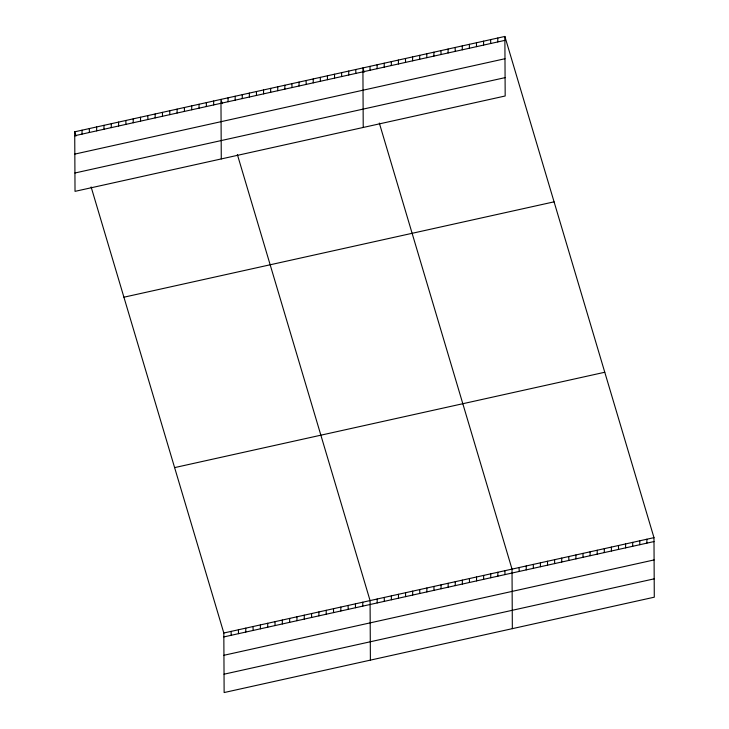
<?xml version="1.0" encoding="UTF-8"?>
<svg xmlns="http://www.w3.org/2000/svg" width="729" height="729" viewBox="0 0 729 729"><rect width="100%" height="100%" fill="white"/><g stroke="black" fill="none" stroke-linecap="round" stroke-linejoin="round"><path stroke-width="1.09" d="M504.869 36.45L505.179 95.991L75.023 191.353L74.713 131.812L504.869 36.45L653.977 537.647L654.287 597.188L224.131 692.55L223.821 633.009L91.116 186.943M74.732 135.731L504.887 40.368M74.832 154.092L504.978 58.73M74.923 173.001L505.079 77.639M123.921 297.204L554.067 201.842M174.614 467.608L604.769 372.255M223.821 633.009L653.977 537.647M223.839 636.927L653.995 541.565M223.94 655.28L654.095 559.927M224.04 674.197L654.195 578.835M364.172 72.162L362.914 67.915L363.224 127.466M379.317 123.046L512.022 569.112L512.341 628.662M222.227 103.627L220.96 99.39L221.279 158.931M237.362 154.521L370.077 600.587L370.387 660.128M74.713 131.812L75.971 136.05M646.878 539.214L646.896 543.141M639.78 540.79L639.798 544.718M632.681 542.367L632.708 546.285M625.582 543.934L625.61 547.862M618.493 545.511L618.511 549.438M611.394 547.087L611.412 551.006M604.295 548.655L604.314 552.582M597.197 550.231L597.215 554.158M590.098 551.807L590.116 555.726M583 553.375L583.018 557.302M575.901 554.951L575.928 558.879M568.802 556.528L568.83 560.446M561.713 558.095L561.731 562.023M554.614 559.672L554.632 563.599M547.515 561.248L547.534 565.166M540.417 562.824L540.435 566.743M533.318 564.392L533.336 568.319M526.22 565.968L526.238 569.887M519.121 567.545L519.148 571.463M504.933 570.689L504.951 574.607M497.77 38.026L497.789 41.945M497.834 572.265L497.852 576.183M490.672 39.594L490.69 43.521M490.735 573.832L490.754 577.76M483.573 41.17L483.591 45.089M483.637 575.409L483.655 579.327M476.474 42.747L476.493 46.665M476.538 576.985L476.556 580.904M469.376 44.314L469.394 48.242M469.44 578.553L469.458 582.48M462.277 45.891L462.304 49.809M462.341 580.129L462.359 584.047M455.178 47.467L455.206 51.385M455.242 581.706L455.27 585.624M448.089 49.034L448.107 52.962M448.144 583.273L448.171 587.2M440.99 50.611L441.009 54.529M441.054 584.849L441.072 588.768M433.892 52.187L433.91 56.106M433.955 586.426L433.974 590.344M426.793 53.755L426.811 57.682M426.857 587.993L426.875 591.921M419.694 55.331L419.713 59.249M419.758 589.57L419.776 593.488M412.596 56.908L412.614 60.826M412.66 591.146L412.678 595.064M405.497 58.475L405.524 62.402M405.561 592.713L405.579 596.641M398.399 60.051L398.426 63.97M398.462 594.29L398.49 598.208M391.309 61.628L391.327 65.546M391.364 595.866L391.391 599.785M384.21 63.195L384.229 67.123M384.274 597.434L384.292 601.361M377.112 64.772L377.13 68.69M377.175 599.01L377.194 602.929M370.013 66.348L370.031 70.266M362.76 602.2L362.787 606.127M355.816 69.492L355.834 73.41M355.451 603.822L355.47 607.749M348.717 71.068L348.744 74.987M348.134 605.444L348.161 609.371M341.619 72.636L341.646 76.563M340.826 607.066L340.844 610.993M334.52 74.212L334.547 78.131M333.508 608.688L333.536 612.615M327.43 75.789L327.449 79.707M326.2 610.31L326.218 614.228M320.332 77.356L320.35 81.284M318.883 611.932L318.91 615.85M313.233 78.932L313.251 82.851M311.575 613.554L311.593 617.472M306.134 80.509L306.153 84.427M304.257 615.176L304.285 619.094M299.036 82.076L299.054 86.004M296.949 616.798L296.967 620.716M291.937 83.653L291.955 87.58M289.641 618.42L289.659 622.338M284.839 85.229L284.866 89.148M282.323 620.033L282.342 623.96M277.74 86.797L277.767 90.724M275.015 621.655L275.033 625.582M270.65 88.373L270.669 92.301M267.698 623.277L267.716 627.204M263.552 89.949L263.57 93.868M260.39 624.899L260.408 628.826M256.453 91.517L256.471 95.444M253.072 626.521L253.091 630.439M249.354 93.093L249.373 97.021M245.764 628.143L245.782 632.061M242.256 94.67L242.274 98.588M238.447 629.765L238.465 633.683M235.157 96.237L235.175 100.165M231.139 631.387L231.157 635.305M228.059 97.814L228.086 101.741M213.652 101.012L213.67 104.93M206.334 102.634L206.362 106.552M199.026 104.256L199.044 108.174M191.718 105.869L191.736 109.797M184.401 107.491L184.419 111.419M177.092 109.113L177.111 113.041M169.775 110.735L169.793 114.663M162.467 112.357L162.485 116.275M155.149 113.979L155.168 117.898M147.841 115.601L147.859 119.52M140.524 117.223L140.542 121.142M133.216 118.845L133.234 122.764M125.898 120.467L125.917 124.386M118.59 122.08L118.608 126.008M111.273 123.702L111.291 127.63M103.965 125.324L103.983 129.252M96.647 126.946L96.675 130.874M89.339 128.568L89.357 132.487M82.022 130.19L82.049 134.109"/></g></svg>
